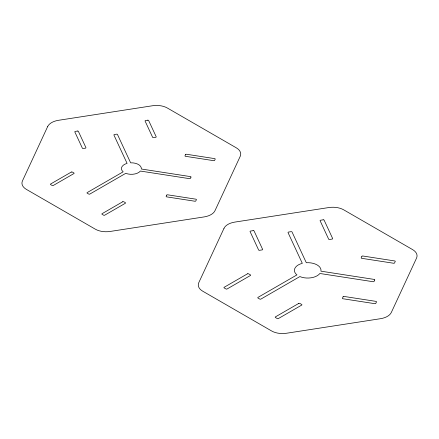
<?xml version="1.0" encoding="UTF-8"?>
<svg xmlns="http://www.w3.org/2000/svg" width="439" height="439" viewBox="0 0 439 439"><rect width="100%" height="100%" fill="white"/><g stroke="black" fill="none" stroke-linecap="round" stroke-linejoin="round"><path stroke-width="0.66" d="M47.67 126.558L22.471 180.857A15.343 8.857 0 0 0 26.439 189.418L95.29 229.163A15.343 8.857 0 0 0 110.112 231.457L204.162 216.91A15.343 8.857 0 0 0 215.011 210.643L240.21 156.344A15.343 8.857 0 0 0 236.242 147.789L167.391 108.038A15.343 8.857 0 0 0 152.569 105.744L58.519 120.297A15.343 8.857 0 0 0 47.67 126.558M166.727 195.13L166.167 196.332A0.768 0.444 0 0 0 166.71 196.875L194.872 201.232A0.768 0.444 0 0 0 195.81 200.914L196.37 199.718A0.768 0.444 0 0 0 195.827 199.174L167.665 194.817A0.768 0.444 0 0 0 166.727 195.13M185.549 154.572L184.995 155.768A0.768 0.444 0 0 0 185.538 156.311L213.7 160.669A0.768 0.444 0 0 0 214.638 160.356L215.192 159.154A0.768 0.444 0 0 0 214.649 158.616L186.487 154.259A0.768 0.444 0 0 0 185.549 154.572M190.96 177.142L190.4 178.344A0.768 0.444 0 0 1 189.461 178.657L140.387 171.062A9.976 5.756 0 0 1 125.763 173.323L89.836 194.065A0.768 0.444 0 0 1 88.749 194.065L87.229 193.193A0.768 0.444 0 0 1 87.229 192.562L123.161 171.819A9.976 5.756 0 0 1 127.08 163.379L113.926 135.047A0.768 0.444 0 0 1 114.469 134.504L116.544 134.18A0.768 0.444 0 0 1 117.482 134.493L130.635 162.831A9.976 5.756 0 0 1 141.336 169.01L190.416 176.604A0.768 0.444 0 0 1 190.96 177.142M223.989 228.357L198.79 282.656A15.343 8.857 0 0 0 202.758 291.211L271.609 330.962A15.343 8.857 0 0 0 286.431 333.256L380.481 318.703A15.343 8.857 0 0 0 391.33 312.442L416.529 258.143A15.343 8.857 0 0 0 412.561 249.582L343.71 209.837A15.343 8.857 0 0 0 328.888 207.543L234.838 222.09A15.343 8.857 0 0 0 223.989 228.357M343.122 296.759L342.447 298.213A0.768 0.444 0 0 0 342.991 298.756L374.857 303.684A0.768 0.444 0 0 0 375.795 303.371L376.47 301.917A0.768 0.444 0 0 0 375.927 301.373L344.061 296.446A0.768 0.444 0 0 0 343.122 296.759M361.89 256.327L361.215 257.781A0.768 0.444 0 0 0 361.752 258.324L393.624 263.252A0.768 0.444 0 0 0 394.562 262.939L395.237 261.485A0.768 0.444 0 0 0 394.694 260.942L362.828 256.008A0.768 0.444 0 0 0 361.89 256.327M374.725 280.011L374.099 281.361A0.862 0.499 0 0 1 373.04 281.712L319.877 273.486A13.313 7.688 0 0 1 299.875 276.581L260.958 299.052A0.862 0.499 0 0 1 259.74 299.052L258.028 298.065A0.862 0.499 0 0 1 258.028 297.362L296.951 274.891A13.313 7.688 0 0 1 302.306 263.345L288.061 232.654A0.862 0.499 0 0 1 288.67 232.039L291.008 231.682A0.862 0.499 0 0 1 292.061 232.033L306.307 262.725A13.313 7.688 0 0 1 320.947 271.176L374.11 279.402A0.862 0.499 0 0 1 374.725 280.011M71.283 172.077L50.666 183.979A0.768 0.444 0 0 0 50.666 184.61L52.186 185.483A0.768 0.444 0 0 0 53.273 185.483L73.884 173.581A0.768 0.444 0 0 0 73.884 172.955L72.369 172.077A0.768 0.444 0 0 0 71.283 172.077M122.711 201.775L102.095 213.678A0.768 0.444 0 0 0 102.095 214.303L103.615 215.181A0.768 0.444 0 0 0 104.701 215.181L125.318 203.279A0.768 0.444 0 0 0 125.318 202.648L123.798 201.775A0.768 0.444 0 0 0 122.711 201.775M247.492 273.815L224.164 287.282A0.768 0.444 0 0 0 224.164 287.907L226.008 288.972A0.768 0.444 0 0 0 227.095 288.972L250.422 275.505A0.768 0.444 0 0 0 250.422 274.88L248.578 273.815A0.768 0.444 0 0 0 247.492 273.815M298.761 303.415L275.434 316.881A0.768 0.444 0 0 0 275.434 317.507L277.278 318.571A0.768 0.444 0 0 0 278.359 318.571L301.692 305.105A0.768 0.444 0 0 0 301.692 304.479L299.842 303.415A0.768 0.444 0 0 0 298.761 303.415M77.445 131.058L75.371 131.382A0.768 0.444 0 0 0 74.828 131.925L82.373 148.179A0.768 0.444 0 0 0 83.311 148.492L85.385 148.173A0.768 0.444 0 0 0 85.929 147.63L78.383 131.371A0.768 0.444 0 0 0 77.445 131.058M147.702 120.193L145.627 120.511A0.768 0.444 0 0 0 145.084 121.054L152.629 137.314A0.768 0.444 0 0 0 153.568 137.626L155.642 137.303A0.768 0.444 0 0 0 156.185 136.765L148.64 120.505A0.768 0.444 0 0 0 147.702 120.193M253.144 230.656L250.62 231.046A0.768 0.444 0 0 0 250.076 231.589L258.62 249.989A0.768 0.444 0 0 0 259.559 250.301L262.078 249.912A0.768 0.444 0 0 0 262.621 249.368L254.082 230.974A0.768 0.444 0 0 0 253.144 230.656M323.175 219.824L320.657 220.213A0.768 0.444 0 0 0 320.113 220.757L328.652 239.156A0.768 0.444 0 0 0 329.59 239.469L332.109 239.079A0.768 0.444 0 0 0 332.652 238.536L324.114 220.137A0.768 0.444 0 0 0 323.175 219.824"/></g></svg>
